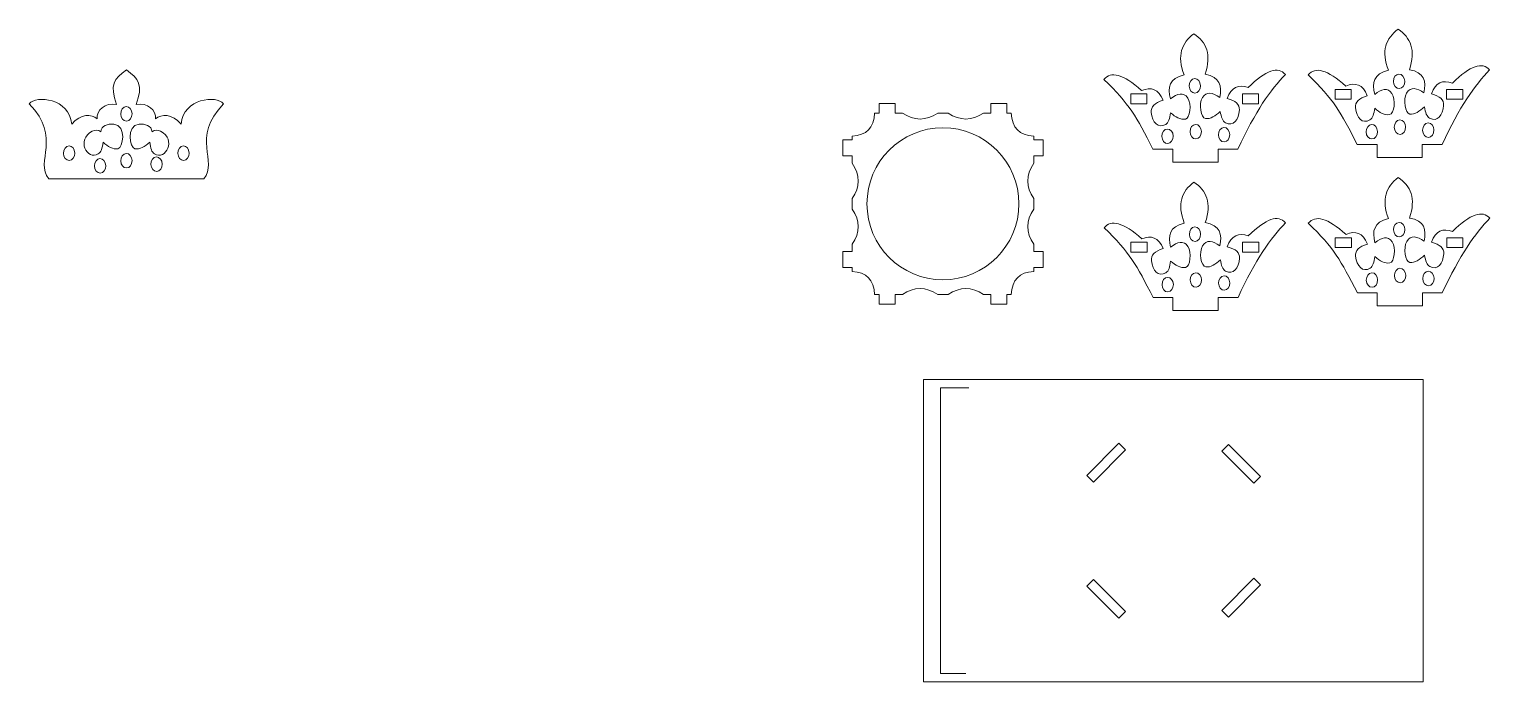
# Model space of a CAD drawing. Header units: centimetres. Extents: x -43 to 259, y -127 to -6.
# Drawn here: x 118.93 to 164.08, y -126.97 to -106.8 of the extents above; entities that cross this region are included whole.
import ezdxf

# ---------------------------------------------------------------- set-up
doc = ezdxf.new("R2010")
doc.units = ezdxf.units.CM
doc.header["$MEASUREMENT"] = 0
doc.layers.add('layer 1', color=7, linetype='Continuous')

msp = doc.modelspace()

# ---------------------------------------------------------------- linework, layer by layer
at = {"layer": 'layer 1', "color": 242, "lineweight": 20}
msp.add_ellipse((147.17785, -112.19509), major_axis=(0, 2.35), ratio=1, dxfattribs=at)
at = {"layer": 'layer 1', "color": 250, "lineweight": 20}
for points, knots in [([(154.93448, -106.93951), (154.55712, -107.21863), (154.40475, -107.61497), (154.63358, -108.20975), (154.63358, -108.20975), (154.17255, -108.31434), (154.12314, -108.60266), (154.2121, -108.95267), (154.2121, -108.95267), (154.41774, -108.7912), (154.61507, -108.72413), (154.7457, -108.92482), (154.7457, -108.92482), (154.87007, -109.11586), (154.81989, -109.55223), (154.67317, -109.5785), (154.67317, -109.5785), (154.5211, -109.60574), (154.3668, -109.51536), (154.21167, -109.38089), (154.21167, -109.38089), (154.19186, -109.55852), (154.14922, -109.68943), (154.06612, -109.74101), (154.06612, -109.74101), (153.83021, -109.88747), (153.64966, -109.66636), (153.61873, -109.37185), (153.61873, -109.37185), (153.60003, -109.19367), (153.72103, -109.07811), (153.98386, -108.99465), (153.98386, -108.99465), (153.84308, -108.64125), (153.61085, -108.57754), (153.32125, -108.69589), (153.32125, -108.69589), (152.74539, -108.17858), (152.36812, -108.08929), (152.15467, -108.35299), (152.15467, -108.35299), (152.94731, -109.10951), (153.15605, -109.4982), (153.6707, -110.50694), (153.6707, -110.50694), (153.6707, -110.50694), (154.28406, -110.50694), (154.28406, -110.50694), (154.28406, -110.50694), (154.28406, -110.50694), (154.28406, -110.90494), (154.28406, -110.90494), (154.28406, -110.90494), (154.28406, -110.90494), (155.68406, -110.90494), (155.68406, -110.90494), (155.68406, -110.90494), (155.68406, -110.90494), (155.68406, -110.50694), (155.68406, -110.50694), (155.68406, -110.50694), (155.68406, -110.50694), (156.29741, -110.50694), (156.29741, -110.50694), (156.29741, -110.50694), (156.83731, -109.32516), (157.30771, -108.67554), (157.76561, -108.19505), (157.76561, -108.19505), (157.54226, -107.94366), (157.16883, -108.05407), (156.61347, -108.60323), (156.61347, -108.60323), (156.31963, -108.50129), (156.09011, -108.578), (155.96306, -108.93895), (155.96306, -108.93895), (156.2288, -109.00752), (156.35412, -109.11616), (156.34229, -109.29519), (156.34229, -109.29519), (156.32271, -109.59112), (156.15086, -109.82215), (155.90957, -109.68913), (155.90957, -109.68913), (155.82458, -109.64228), (155.77696, -109.5139), (155.75035, -109.33758), (155.75035, -109.33758), (155.60054, -109.48063), (155.44989, -109.5796), (155.29694, -109.56095), (155.29694, -109.56095), (155.14935, -109.54296), (155.08246, -109.10989), (155.19936, -108.91206), (155.19936, -108.91206), (155.32213, -108.70423), (155.52184, -108.76012), (155.73345, -108.90985), (155.73345, -108.90985), (155.80886, -108.5552), (155.74842, -108.26998), (155.28388, -108.19145), (155.28388, -108.19145), (155.48959, -107.58444), (155.32216, -107.19709), (154.93448, -106.93951)], [0, 0, 0, 0, 0.03571429, 0.03571429, 0.03571429, 0.03571429, 0.07142857, 0.07142857, 0.07142857, 0.07142857, 0.10714286, 0.10714286, 0.10714286, 0.10714286, 0.14285714, 0.14285714, 0.14285714, 0.14285714, 0.17857143, 0.17857143, 0.17857143, 0.17857143, 0.21428571, 0.21428571, 0.21428571, 0.21428571, 0.25, 0.25, 0.25, 0.25, 0.28571429, 0.28571429, 0.28571429, 0.28571429, 0.32142857, 0.32142857, 0.32142857, 0.32142857, 0.35714286, 0.35714286, 0.35714286, 0.35714286, 0.39285714, 0.39285714, 0.39285714, 0.39285714, 0.42857143, 0.42857143, 0.42857143, 0.42857143, 0.46428571, 0.46428571, 0.46428571, 0.46428571, 0.5, 0.5, 0.5, 0.5, 0.53571429, 0.53571429, 0.53571429, 0.53571429, 0.57142857, 0.57142857, 0.57142857, 0.57142857, 0.60714286, 0.60714286, 0.60714286, 0.60714286, 0.64285714, 0.64285714, 0.64285714, 0.64285714, 0.67857143, 0.67857143, 0.67857143, 0.67857143, 0.71428571, 0.71428571, 0.71428571, 0.71428571, 0.75, 0.75, 0.75, 0.75, 0.78571429, 0.78571429, 0.78571429, 0.78571429, 0.82142857, 0.82142857, 0.82142857, 0.82142857, 0.85714286, 0.85714286, 0.85714286, 0.85714286, 0.89285714, 0.89285714, 0.89285714, 0.89285714, 0.92857143, 0.92857143, 0.92857143, 0.92857143, 1, 1, 1, 1]), ([(161.24921, -106.79882), (160.87185, -107.07794), (160.71948, -107.47428), (160.94831, -108.06906), (160.94831, -108.06906), (160.48728, -108.17365), (160.43787, -108.46197), (160.52683, -108.81198), (160.52683, -108.81198), (160.73247, -108.65051), (160.9298, -108.58344), (161.06043, -108.78413), (161.06043, -108.78413), (161.1848, -108.97517), (161.13462, -109.41154), (160.9879, -109.43781), (160.9879, -109.43781), (160.83583, -109.46505), (160.68153, -109.37467), (160.5264, -109.2402), (160.5264, -109.2402), (160.50659, -109.41783), (160.46395, -109.54874), (160.38085, -109.60032), (160.38085, -109.60032), (160.14494, -109.74678), (159.96439, -109.52567), (159.93346, -109.23116), (159.93346, -109.23116), (159.91476, -109.05298), (160.03576, -108.93742), (160.29859, -108.85396), (160.29859, -108.85396), (160.15781, -108.50056), (159.92558, -108.43685), (159.63598, -108.5552), (159.63598, -108.5552), (159.06012, -108.03789), (158.68285, -107.9486), (158.4694, -108.2123), (158.4694, -108.2123), (159.26204, -108.96882), (159.47078, -109.35751), (159.98543, -110.36625), (159.98543, -110.36625), (159.98543, -110.36625), (160.59879, -110.36625), (160.59879, -110.36625), (160.59879, -110.36625), (160.59879, -110.36625), (160.59879, -110.76425), (160.59879, -110.76425), (160.59879, -110.76425), (160.59879, -110.76425), (161.99879, -110.76425), (161.99879, -110.76425), (161.99879, -110.76425), (161.99879, -110.76425), (161.99879, -110.36625), (161.99879, -110.36625), (161.99879, -110.36625), (161.99879, -110.36625), (162.61214, -110.36625), (162.61214, -110.36625), (162.61214, -110.36625), (163.15204, -109.18447), (163.62244, -108.53485), (164.08034, -108.05436), (164.08034, -108.05436), (163.85699, -107.80297), (163.48356, -107.91338), (162.9282, -108.46254), (162.9282, -108.46254), (162.63436, -108.3606), (162.40484, -108.43731), (162.27779, -108.79826), (162.27779, -108.79826), (162.54353, -108.86683), (162.66885, -108.97547), (162.65702, -109.1545), (162.65702, -109.1545), (162.63744, -109.45043), (162.46559, -109.68146), (162.2243, -109.54844), (162.2243, -109.54844), (162.13931, -109.50159), (162.09169, -109.37321), (162.06508, -109.19689), (162.06508, -109.19689), (161.91527, -109.33994), (161.76462, -109.43891), (161.61167, -109.42026), (161.61167, -109.42026), (161.46408, -109.40227), (161.39719, -108.9692), (161.51409, -108.77137), (161.51409, -108.77137), (161.63686, -108.56354), (161.83657, -108.61943), (162.04818, -108.76916), (162.04818, -108.76916), (162.12359, -108.41451), (162.06315, -108.12929), (161.59861, -108.05076), (161.59861, -108.05076), (161.80432, -107.44375), (161.63689, -107.0564), (161.24921, -106.79882)], [0, 0, 0, 0, 0.03571429, 0.03571429, 0.03571429, 0.03571429, 0.07142857, 0.07142857, 0.07142857, 0.07142857, 0.10714286, 0.10714286, 0.10714286, 0.10714286, 0.14285714, 0.14285714, 0.14285714, 0.14285714, 0.17857143, 0.17857143, 0.17857143, 0.17857143, 0.21428571, 0.21428571, 0.21428571, 0.21428571, 0.25, 0.25, 0.25, 0.25, 0.28571429, 0.28571429, 0.28571429, 0.28571429, 0.32142857, 0.32142857, 0.32142857, 0.32142857, 0.35714286, 0.35714286, 0.35714286, 0.35714286, 0.39285714, 0.39285714, 0.39285714, 0.39285714, 0.42857143, 0.42857143, 0.42857143, 0.42857143, 0.46428571, 0.46428571, 0.46428571, 0.46428571, 0.5, 0.5, 0.5, 0.5, 0.53571429, 0.53571429, 0.53571429, 0.53571429, 0.57142857, 0.57142857, 0.57142857, 0.57142857, 0.60714286, 0.60714286, 0.60714286, 0.60714286, 0.64285714, 0.64285714, 0.64285714, 0.64285714, 0.67857143, 0.67857143, 0.67857143, 0.67857143, 0.71428571, 0.71428571, 0.71428571, 0.71428571, 0.75, 0.75, 0.75, 0.75, 0.78571429, 0.78571429, 0.78571429, 0.78571429, 0.82142857, 0.82142857, 0.82142857, 0.82142857, 0.85714286, 0.85714286, 0.85714286, 0.85714286, 0.89285714, 0.89285714, 0.89285714, 0.89285714, 0.92857143, 0.92857143, 0.92857143, 0.92857143, 1, 1, 1, 1]), ([(121.93058, -111.42054), (121.93058, -111.42054), (119.5357, -111.42054), (119.5357, -111.42054), (119.5357, -111.42054), (119.08058, -110.86821), (119.95664, -110.17523), (118.92588, -109.10122), (118.92588, -109.10122), (119.13933, -108.83752), (120.16815, -108.92351), (120.24129, -109.73186), (120.24129, -109.73186), (120.52413, -109.39977), (120.84225, -109.41355), (121.03132, -109.57008), (121.03132, -109.57008), (120.9871, -109.30503), (121.27941, -109.06029), (121.62968, -109.12335), (121.62968, -109.12335), (121.40085, -108.52857), (121.55322, -108.33067), (121.93058, -108.05155), (121.93058, -108.05155), (122.30794, -108.33067), (122.46031, -108.52857), (122.23148, -109.12335), (122.23148, -109.12335), (122.58175, -109.06029), (122.87406, -109.30503), (122.82984, -109.57008), (122.82984, -109.57008), (123.01891, -109.41355), (123.33703, -109.39977), (123.61987, -109.73186), (123.61987, -109.73186), (123.69301, -108.92351), (124.72183, -108.83752), (124.93528, -109.10122), (124.93528, -109.10122), (123.90452, -110.17523), (124.78058, -110.86821), (124.32546, -111.42054), (124.32546, -111.42054), (124.32546, -111.42054), (121.93058, -111.42054), (121.93058, -111.42054)], [0, 0, 0, 0, 0.07692308, 0.07692308, 0.07692308, 0.07692308, 0.15384615, 0.15384615, 0.15384615, 0.15384615, 0.23076923, 0.23076923, 0.23076923, 0.23076923, 0.30769231, 0.30769231, 0.30769231, 0.30769231, 0.38461538, 0.38461538, 0.38461538, 0.38461538, 0.46153846, 0.46153846, 0.46153846, 0.46153846, 0.53846154, 0.53846154, 0.53846154, 0.53846154, 0.61538462, 0.61538462, 0.61538462, 0.61538462, 0.69230769, 0.69230769, 0.69230769, 0.69230769, 0.76923077, 0.76923077, 0.76923077, 0.76923077, 0.84615385, 0.84615385, 0.84615385, 0.84615385, 1, 1, 1, 1]), ([(149.98332, -112.03358), (149.73759, -111.67447), (149.73478, -111.31129), (149.98332, -110.94394), (149.98332, -110.94394), (149.98332, -110.94394), (149.98332, -110.71689), (149.98332, -110.71689), (149.98332, -110.71689), (149.98332, -110.71689), (150.27532, -110.71689), (150.27532, -110.71689), (150.27532, -110.71689), (150.27532, -110.71689), (150.27532, -110.22289), (150.27532, -110.22289), (150.27532, -110.22289), (150.27532, -110.22289), (149.98332, -110.22289), (149.98332, -110.22289), (149.98332, -110.22289), (149.98332, -110.22289), (149.98332, -110.10101), (149.98332, -110.10101), (149.98332, -110.10101), (149.54107, -110.08615), (149.31375, -109.84557), (149.29154, -109.38963), (149.29154, -109.38963), (149.29154, -109.38963), (149.15007, -109.38963), (149.15007, -109.38963), (149.15007, -109.38963), (149.15007, -109.38963), (149.15007, -109.09763), (149.15007, -109.09763), (149.15007, -109.09763), (149.15007, -109.09763), (148.65607, -109.09763), (148.65607, -109.09763), (148.65607, -109.09763), (148.65607, -109.09763), (148.65607, -109.38964), (148.65607, -109.38964), (148.65607, -109.38964), (148.65607, -109.38964), (148.42902, -109.38964), (148.42902, -109.38964), (148.42902, -109.38964), (148.06845, -109.63569), (147.70525, -109.63748), (147.33938, -109.38964), (147.33938, -109.38964), (147.33938, -109.38964), (147.01632, -109.38964), (147.01632, -109.38964), (147.01632, -109.38964), (146.65045, -109.63748), (146.28725, -109.63569), (145.92668, -109.38964), (145.92668, -109.38964), (145.92668, -109.38964), (145.69963, -109.38964), (145.69963, -109.38964), (145.69963, -109.38964), (145.69963, -109.38964), (145.69963, -109.09763), (145.69963, -109.09763), (145.69963, -109.09763), (145.69963, -109.09763), (145.20563, -109.09763), (145.20563, -109.09763), (145.20563, -109.09763), (145.20563, -109.09763), (145.20563, -109.38963), (145.20563, -109.38963), (145.20563, -109.38963), (145.20563, -109.38963), (145.06416, -109.38963), (145.06416, -109.38963), (145.06416, -109.38963), (145.04195, -109.84557), (144.81463, -110.08615), (144.37238, -110.10101), (144.37238, -110.10101), (144.37238, -110.10101), (144.37238, -110.22289), (144.37238, -110.22289), (144.37238, -110.22289), (144.37238, -110.22289), (144.08038, -110.22289), (144.08038, -110.22289), (144.08038, -110.22289), (144.08038, -110.22289), (144.08038, -110.71689), (144.08038, -110.71689), (144.08038, -110.71689), (144.08038, -110.71689), (144.37238, -110.71689), (144.37238, -110.71689), (144.37238, -110.71689), (144.37238, -110.71689), (144.37238, -110.94394), (144.37238, -110.94394), (144.37238, -110.94394), (144.62092, -111.31129), (144.61811, -111.67447), (144.37238, -112.03358), (144.37238, -112.03358), (144.37238, -112.03358), (144.37238, -112.3566), (144.37238, -112.3566), (144.37238, -112.3566), (144.61811, -112.71571), (144.62092, -113.07889), (144.37238, -113.44624), (144.37238, -113.44624), (144.37238, -113.44624), (144.37238, -113.67329), (144.37238, -113.67329), (144.37238, -113.67329), (144.37238, -113.67329), (144.08038, -113.67329), (144.08038, -113.67329), (144.08038, -113.67329), (144.08038, -113.67329), (144.08038, -114.16729), (144.08038, -114.16729), (144.08038, -114.16729), (144.08038, -114.16729), (144.37238, -114.16729), (144.37238, -114.16729), (144.37238, -114.16729), (144.37238, -114.16729), (144.37238, -114.28917), (144.37238, -114.28917), (144.37238, -114.28917), (144.81463, -114.30403), (145.04195, -114.54461), (145.06416, -115.00055), (145.06416, -115.00055), (145.06416, -115.00055), (145.20563, -115.00055), (145.20563, -115.00055), (145.20563, -115.00055), (145.20563, -115.00055), (145.20563, -115.29255), (145.20563, -115.29255), (145.20563, -115.29255), (145.20563, -115.29255), (145.69963, -115.29255), (145.69963, -115.29255), (145.69963, -115.29255), (145.69963, -115.29255), (145.69963, -115.00054), (145.69963, -115.00054), (145.69963, -115.00054), (145.69963, -115.00054), (145.92668, -115.00054), (145.92668, -115.00054), (145.92668, -115.00054), (146.28725, -114.75449), (146.65045, -114.7527), (147.01632, -115.00054), (147.01632, -115.00054), (147.01632, -115.00054), (147.33938, -115.00054), (147.33938, -115.00054), (147.33938, -115.00054), (147.70525, -114.7527), (148.06845, -114.75449), (148.42902, -115.00054), (148.42902, -115.00054), (148.42902, -115.00054), (148.65607, -115.00054), (148.65607, -115.00054), (148.65607, -115.00054), (148.65607, -115.00054), (148.65607, -115.29255), (148.65607, -115.29255), (148.65607, -115.29255), (148.65607, -115.29255), (149.15007, -115.29255), (149.15007, -115.29255), (149.15007, -115.29255), (149.15007, -115.29255), (149.15007, -115.00055), (149.15007, -115.00055), (149.15007, -115.00055), (149.15007, -115.00055), (149.29154, -115.00055), (149.29154, -115.00055), (149.29154, -115.00055), (149.31375, -114.54461), (149.54107, -114.30403), (149.98332, -114.28917), (149.98332, -114.28917), (149.98332, -114.28917), (149.98332, -114.16729), (149.98332, -114.16729), (149.98332, -114.16729), (149.98332, -114.16729), (150.27532, -114.16729), (150.27532, -114.16729), (150.27532, -114.16729), (150.27532, -114.16729), (150.27532, -113.67329), (150.27532, -113.67329), (150.27532, -113.67329), (150.27532, -113.67329), (149.98332, -113.67329), (149.98332, -113.67329), (149.98332, -113.67329), (149.98332, -113.67329), (149.98332, -113.44624), (149.98332, -113.44624), (149.98332, -113.44624), (149.73478, -113.07889), (149.73759, -112.71571), (149.98332, -112.3566), (149.98332, -112.3566), (149.98332, -112.3566), (149.98332, -112.03358), (149.98332, -112.03358)], [0, 0, 0, 0, 0.01754386, 0.01754386, 0.01754386, 0.01754386, 0.03508772, 0.03508772, 0.03508772, 0.03508772, 0.05263158, 0.05263158, 0.05263158, 0.05263158, 0.07017544, 0.07017544, 0.07017544, 0.07017544, 0.0877193, 0.0877193, 0.0877193, 0.0877193, 0.10526316, 0.10526316, 0.10526316, 0.10526316, 0.12280702, 0.12280702, 0.12280702, 0.12280702, 0.14035088, 0.14035088, 0.14035088, 0.14035088, 0.15789474, 0.15789474, 0.15789474, 0.15789474, 0.1754386, 0.1754386, 0.1754386, 0.1754386, 0.19298246, 0.19298246, 0.19298246, 0.19298246, 0.21052632, 0.21052632, 0.21052632, 0.21052632, 0.22807018, 0.22807018, 0.22807018, 0.22807018, 0.24561404, 0.24561404, 0.24561404, 0.24561404, 0.26315789, 0.26315789, 0.26315789, 0.26315789, 0.28070175, 0.28070175, 0.28070175, 0.28070175, 0.29824561, 0.29824561, 0.29824561, 0.29824561, 0.31578947, 0.31578947, 0.31578947, 0.31578947, 0.33333333, 0.33333333, 0.33333333, 0.33333333, 0.35087719, 0.35087719, 0.35087719, 0.35087719, 0.36842105, 0.36842105, 0.36842105, 0.36842105, 0.38596491, 0.38596491, 0.38596491, 0.38596491, 0.40350877, 0.40350877, 0.40350877, 0.40350877, 0.42105263, 0.42105263, 0.42105263, 0.42105263, 0.43859649, 0.43859649, 0.43859649, 0.43859649, 0.45614035, 0.45614035, 0.45614035, 0.45614035, 0.47368421, 0.47368421, 0.47368421, 0.47368421, 0.49122807, 0.49122807, 0.49122807, 0.49122807, 0.50877193, 0.50877193, 0.50877193, 0.50877193, 0.52631579, 0.52631579, 0.52631579, 0.52631579, 0.54385965, 0.54385965, 0.54385965, 0.54385965, 0.56140351, 0.56140351, 0.56140351, 0.56140351, 0.57894737, 0.57894737, 0.57894737, 0.57894737, 0.59649123, 0.59649123, 0.59649123, 0.59649123, 0.61403509, 0.61403509, 0.61403509, 0.61403509, 0.63157895, 0.63157895, 0.63157895, 0.63157895, 0.64912281, 0.64912281, 0.64912281, 0.64912281, 0.66666667, 0.66666667, 0.66666667, 0.66666667, 0.68421053, 0.68421053, 0.68421053, 0.68421053, 0.70175439, 0.70175439, 0.70175439, 0.70175439, 0.71929825, 0.71929825, 0.71929825, 0.71929825, 0.73684211, 0.73684211, 0.73684211, 0.73684211, 0.75438596, 0.75438596, 0.75438596, 0.75438596, 0.77192982, 0.77192982, 0.77192982, 0.77192982, 0.78947368, 0.78947368, 0.78947368, 0.78947368, 0.80701754, 0.80701754, 0.80701754, 0.80701754, 0.8245614, 0.8245614, 0.8245614, 0.8245614, 0.84210526, 0.84210526, 0.84210526, 0.84210526, 0.85964912, 0.85964912, 0.85964912, 0.85964912, 0.87719298, 0.87719298, 0.87719298, 0.87719298, 0.89473684, 0.89473684, 0.89473684, 0.89473684, 0.9122807, 0.9122807, 0.9122807, 0.9122807, 0.92982456, 0.92982456, 0.92982456, 0.92982456, 0.94736842, 0.94736842, 0.94736842, 0.94736842, 0.96491228, 0.96491228, 0.96491228, 0.96491228, 1, 1, 1, 1]), ([(154.93896, -111.52438), (154.5616, -111.8035), (154.40923, -112.19984), (154.63806, -112.79462), (154.63806, -112.79462), (154.17703, -112.89921), (154.12762, -113.18753), (154.21658, -113.53754), (154.21658, -113.53754), (154.42222, -113.37607), (154.61955, -113.309), (154.75018, -113.50969), (154.75018, -113.50969), (154.87455, -113.70073), (154.82437, -114.1371), (154.67765, -114.16337), (154.67765, -114.16337), (154.52558, -114.19061), (154.37128, -114.10023), (154.21615, -113.96576), (154.21615, -113.96576), (154.19634, -114.14339), (154.1537, -114.2743), (154.0706, -114.32588), (154.0706, -114.32588), (153.83469, -114.47234), (153.65414, -114.25123), (153.62321, -113.95672), (153.62321, -113.95672), (153.60451, -113.77854), (153.72551, -113.66298), (153.98834, -113.57952), (153.98834, -113.57952), (153.84756, -113.22612), (153.61533, -113.16241), (153.32573, -113.28076), (153.32573, -113.28076), (152.74987, -112.76345), (152.3726, -112.67416), (152.15915, -112.93786), (152.15915, -112.93786), (152.95179, -113.69438), (153.16053, -114.08307), (153.67518, -115.09181), (153.67518, -115.09181), (153.67518, -115.09181), (154.28854, -115.09181), (154.28854, -115.09181), (154.28854, -115.09181), (154.28854, -115.09181), (154.28854, -115.48981), (154.28854, -115.48981), (154.28854, -115.48981), (154.28854, -115.48981), (155.68854, -115.48981), (155.68854, -115.48981), (155.68854, -115.48981), (155.68854, -115.48981), (155.68854, -115.09181), (155.68854, -115.09181), (155.68854, -115.09181), (155.68854, -115.09181), (156.30189, -115.09181), (156.30189, -115.09181), (156.30189, -115.09181), (156.84179, -113.91003), (157.31219, -113.26041), (157.77009, -112.77992), (157.77009, -112.77992), (157.54674, -112.52853), (157.17331, -112.63894), (156.61795, -113.1881), (156.61795, -113.1881), (156.32411, -113.08616), (156.09459, -113.16287), (155.96754, -113.52382), (155.96754, -113.52382), (156.23328, -113.59239), (156.3586, -113.70103), (156.34677, -113.88006), (156.34677, -113.88006), (156.32719, -114.17599), (156.15534, -114.40702), (155.91405, -114.274), (155.91405, -114.274), (155.82906, -114.22715), (155.78144, -114.09877), (155.75483, -113.92245), (155.75483, -113.92245), (155.60502, -114.0655), (155.45437, -114.16447), (155.30142, -114.14582), (155.30142, -114.14582), (155.15383, -114.12783), (155.08694, -113.69476), (155.20384, -113.49693), (155.20384, -113.49693), (155.32661, -113.2891), (155.52632, -113.34499), (155.73793, -113.49472), (155.73793, -113.49472), (155.81334, -113.14007), (155.7529, -112.85485), (155.28836, -112.77632), (155.28836, -112.77632), (155.49407, -112.16931), (155.32664, -111.78196), (154.93896, -111.52438)], [0, 0, 0, 0, 0.03571429, 0.03571429, 0.03571429, 0.03571429, 0.07142857, 0.07142857, 0.07142857, 0.07142857, 0.10714286, 0.10714286, 0.10714286, 0.10714286, 0.14285714, 0.14285714, 0.14285714, 0.14285714, 0.17857143, 0.17857143, 0.17857143, 0.17857143, 0.21428571, 0.21428571, 0.21428571, 0.21428571, 0.25, 0.25, 0.25, 0.25, 0.28571429, 0.28571429, 0.28571429, 0.28571429, 0.32142857, 0.32142857, 0.32142857, 0.32142857, 0.35714286, 0.35714286, 0.35714286, 0.35714286, 0.39285714, 0.39285714, 0.39285714, 0.39285714, 0.42857143, 0.42857143, 0.42857143, 0.42857143, 0.46428571, 0.46428571, 0.46428571, 0.46428571, 0.5, 0.5, 0.5, 0.5, 0.53571429, 0.53571429, 0.53571429, 0.53571429, 0.57142857, 0.57142857, 0.57142857, 0.57142857, 0.60714286, 0.60714286, 0.60714286, 0.60714286, 0.64285714, 0.64285714, 0.64285714, 0.64285714, 0.67857143, 0.67857143, 0.67857143, 0.67857143, 0.71428571, 0.71428571, 0.71428571, 0.71428571, 0.75, 0.75, 0.75, 0.75, 0.78571429, 0.78571429, 0.78571429, 0.78571429, 0.82142857, 0.82142857, 0.82142857, 0.82142857, 0.85714286, 0.85714286, 0.85714286, 0.85714286, 0.89285714, 0.89285714, 0.89285714, 0.89285714, 0.92857143, 0.92857143, 0.92857143, 0.92857143, 1, 1, 1, 1]), ([(161.25369, -111.38369), (160.87633, -111.66281), (160.72396, -112.05915), (160.95279, -112.65393), (160.95279, -112.65393), (160.49176, -112.75852), (160.44235, -113.04684), (160.53131, -113.39685), (160.53131, -113.39685), (160.73695, -113.23538), (160.93428, -113.16831), (161.06491, -113.369), (161.06491, -113.369), (161.18928, -113.56004), (161.1391, -113.99641), (160.99238, -114.02268), (160.99238, -114.02268), (160.84031, -114.04992), (160.68601, -113.95954), (160.53088, -113.82507), (160.53088, -113.82507), (160.51107, -114.0027), (160.46843, -114.13361), (160.38533, -114.18519), (160.38533, -114.18519), (160.14942, -114.33165), (159.96887, -114.11054), (159.93794, -113.81603), (159.93794, -113.81603), (159.91924, -113.63785), (160.04024, -113.52229), (160.30307, -113.43883), (160.30307, -113.43883), (160.16229, -113.08543), (159.93006, -113.02172), (159.64046, -113.14007), (159.64046, -113.14007), (159.0646, -112.62276), (158.68733, -112.53347), (158.47388, -112.79717), (158.47388, -112.79717), (159.26652, -113.55369), (159.47526, -113.94238), (159.98991, -114.95112), (159.98991, -114.95112), (159.98991, -114.95112), (160.60327, -114.95112), (160.60327, -114.95112), (160.60327, -114.95112), (160.60327, -114.95112), (160.60327, -115.34912), (160.60327, -115.34912), (160.60327, -115.34912), (160.60327, -115.34912), (162.00327, -115.34912), (162.00327, -115.34912), (162.00327, -115.34912), (162.00327, -115.34912), (162.00327, -114.95112), (162.00327, -114.95112), (162.00327, -114.95112), (162.00327, -114.95112), (162.61662, -114.95112), (162.61662, -114.95112), (162.61662, -114.95112), (163.15652, -113.76934), (163.62692, -113.11972), (164.08482, -112.63923), (164.08482, -112.63923), (163.86147, -112.38784), (163.48804, -112.49825), (162.93268, -113.04741), (162.93268, -113.04741), (162.63884, -112.94547), (162.40932, -113.02218), (162.28227, -113.38313), (162.28227, -113.38313), (162.54801, -113.4517), (162.67333, -113.56034), (162.6615, -113.73937), (162.6615, -113.73937), (162.64192, -114.0353), (162.47007, -114.26633), (162.22878, -114.13331), (162.22878, -114.13331), (162.14379, -114.08646), (162.09617, -113.95808), (162.06956, -113.78176), (162.06956, -113.78176), (161.91975, -113.92481), (161.7691, -114.02378), (161.61615, -114.00513), (161.61615, -114.00513), (161.46856, -113.98714), (161.40167, -113.55407), (161.51857, -113.35624), (161.51857, -113.35624), (161.64134, -113.14841), (161.84105, -113.2043), (162.05266, -113.35403), (162.05266, -113.35403), (162.12807, -112.99938), (162.06763, -112.71416), (161.60309, -112.63563), (161.60309, -112.63563), (161.8088, -112.02862), (161.64137, -111.64127), (161.25369, -111.38369)], [0, 0, 0, 0, 0.03571429, 0.03571429, 0.03571429, 0.03571429, 0.07142857, 0.07142857, 0.07142857, 0.07142857, 0.10714286, 0.10714286, 0.10714286, 0.10714286, 0.14285714, 0.14285714, 0.14285714, 0.14285714, 0.17857143, 0.17857143, 0.17857143, 0.17857143, 0.21428571, 0.21428571, 0.21428571, 0.21428571, 0.25, 0.25, 0.25, 0.25, 0.28571429, 0.28571429, 0.28571429, 0.28571429, 0.32142857, 0.32142857, 0.32142857, 0.32142857, 0.35714286, 0.35714286, 0.35714286, 0.35714286, 0.39285714, 0.39285714, 0.39285714, 0.39285714, 0.42857143, 0.42857143, 0.42857143, 0.42857143, 0.46428571, 0.46428571, 0.46428571, 0.46428571, 0.5, 0.5, 0.5, 0.5, 0.53571429, 0.53571429, 0.53571429, 0.53571429, 0.57142857, 0.57142857, 0.57142857, 0.57142857, 0.60714286, 0.60714286, 0.60714286, 0.60714286, 0.64285714, 0.64285714, 0.64285714, 0.64285714, 0.67857143, 0.67857143, 0.67857143, 0.67857143, 0.71428571, 0.71428571, 0.71428571, 0.71428571, 0.75, 0.75, 0.75, 0.75, 0.78571429, 0.78571429, 0.78571429, 0.78571429, 0.82142857, 0.82142857, 0.82142857, 0.82142857, 0.85714286, 0.85714286, 0.85714286, 0.85714286, 0.89285714, 0.89285714, 0.89285714, 0.89285714, 0.92857143, 0.92857143, 0.92857143, 0.92857143, 1, 1, 1, 1]), ([(162.02213, -126.9691), (162.02213, -126.9691), (146.57094, -126.9691), (146.57094, -126.9691), (146.57094, -126.9691), (146.57094, -126.9691), (146.57094, -117.6291), (146.57094, -117.6291), (146.57094, -117.6291), (146.57094, -117.6291), (162.02213, -117.6291), (162.02213, -117.6291), (162.02213, -117.6291), (162.02213, -117.6291), (162.02213, -126.9691), (162.02213, -126.9691)], [0, 0, 0, 0, 0.2, 0.2, 0.2, 0.2, 0.4, 0.4, 0.4, 0.4, 0.6, 0.6, 0.6, 0.6, 1, 1, 1, 1])]:
    msp.add_open_spline(points, degree=3, knots=knots, dxfattribs=at)
at = {"layer": 'layer 1', "color": 242, "lineweight": 20}
for points, knots in [([(154.96114, -108.32617), (154.86472, -108.32888), (154.78848, -108.43143), (154.79086, -108.55519), (154.79086, -108.55519), (154.79324, -108.67895), (154.87334, -108.77709), (154.96976, -108.77438), (154.96976, -108.77438), (155.06618, -108.77167), (155.14242, -108.66912), (155.14004, -108.54536), (155.14004, -108.54536), (155.13766, -108.4216), (155.05757, -108.32345), (154.96114, -108.32617)], [0, 0, 0, 0, 0.2, 0.2, 0.2, 0.2, 0.4, 0.4, 0.4, 0.4, 0.6, 0.6, 0.6, 0.6, 1, 1, 1, 1]), ([(161.27587, -108.18548), (161.17945, -108.18819), (161.10321, -108.29074), (161.10559, -108.4145), (161.10559, -108.4145), (161.10797, -108.53826), (161.18807, -108.6364), (161.28449, -108.63369), (161.28449, -108.63369), (161.38091, -108.63098), (161.45715, -108.52843), (161.45477, -108.40467), (161.45477, -108.40467), (161.45239, -108.28091), (161.3723, -108.18276), (161.27587, -108.18548)], [0, 0, 0, 0, 0.2, 0.2, 0.2, 0.2, 0.4, 0.4, 0.4, 0.4, 0.6, 0.6, 0.6, 0.6, 1, 1, 1, 1]), ([(152.98492, -108.8003), (152.98492, -108.8003), (153.48492, -108.8003), (153.48492, -108.8003), (153.48492, -108.8003), (153.48492, -108.8003), (153.48492, -109.1003), (153.48492, -109.1003), (153.48492, -109.1003), (153.48492, -109.1003), (152.98492, -109.1003), (152.98492, -109.1003), (152.98492, -109.1003), (152.98492, -109.1003), (152.98492, -108.8003), (152.98492, -108.8003)], [0, 0, 0, 0, 0.2, 0.2, 0.2, 0.2, 0.4, 0.4, 0.4, 0.4, 0.6, 0.6, 0.6, 0.6, 1, 1, 1, 1]), ([(156.93536, -108.8003), (156.93536, -108.8003), (156.43536, -108.8003), (156.43536, -108.8003), (156.43536, -108.8003), (156.43536, -108.8003), (156.43536, -109.1003), (156.43536, -109.1003), (156.43536, -109.1003), (156.43536, -109.1003), (156.93536, -109.1003), (156.93536, -109.1003), (156.93536, -109.1003), (156.93536, -109.1003), (156.93536, -108.8003), (156.93536, -108.8003)], [0, 0, 0, 0, 0.2, 0.2, 0.2, 0.2, 0.4, 0.4, 0.4, 0.4, 0.6, 0.6, 0.6, 0.6, 1, 1, 1, 1]), ([(159.29965, -108.65961), (159.29965, -108.65961), (159.79965, -108.65961), (159.79965, -108.65961), (159.79965, -108.65961), (159.79965, -108.65961), (159.79965, -108.95961), (159.79965, -108.95961), (159.79965, -108.95961), (159.79965, -108.95961), (159.29965, -108.95961), (159.29965, -108.95961), (159.29965, -108.95961), (159.29965, -108.95961), (159.29965, -108.65961), (159.29965, -108.65961)], [0, 0, 0, 0, 0.2, 0.2, 0.2, 0.2, 0.4, 0.4, 0.4, 0.4, 0.6, 0.6, 0.6, 0.6, 1, 1, 1, 1]), ([(163.25009, -108.65961), (163.25009, -108.65961), (162.75009, -108.65961), (162.75009, -108.65961), (162.75009, -108.65961), (162.75009, -108.65961), (162.75009, -108.95961), (162.75009, -108.95961), (162.75009, -108.95961), (162.75009, -108.95961), (163.25009, -108.95961), (163.25009, -108.95961), (163.25009, -108.95961), (163.25009, -108.95961), (163.25009, -108.65961), (163.25009, -108.65961)], [0, 0, 0, 0, 0.2, 0.2, 0.2, 0.2, 0.4, 0.4, 0.4, 0.4, 0.6, 0.6, 0.6, 0.6, 1, 1, 1, 1]), ([(121.92627, -109.19062), (121.82985, -109.19333), (121.75361, -109.29588), (121.75599, -109.41964), (121.75599, -109.41964), (121.75837, -109.5434), (121.83847, -109.64154), (121.93489, -109.63883), (121.93489, -109.63883), (122.03131, -109.63612), (122.10755, -109.53357), (122.10517, -109.40981), (122.10517, -109.40981), (122.10279, -109.28605), (122.0227, -109.1879), (121.92627, -109.19062)], [0, 0, 0, 0, 0.2, 0.2, 0.2, 0.2, 0.4, 0.4, 0.4, 0.4, 0.6, 0.6, 0.6, 0.6, 1, 1, 1, 1]), ([(121.13736, -109.96574), (121.14761, -109.78846), (121.36221, -109.71178), (121.5381, -109.73347), (121.5381, -109.73347), (121.95797, -109.78526), (121.81889, -110.46531), (121.66927, -110.4921), (121.66927, -110.4921), (121.5172, -110.51934), (121.3629, -110.42896), (121.20777, -110.29449), (121.20777, -110.29449), (121.18796, -110.47212), (121.14532, -110.60303), (121.06222, -110.65461), (121.06222, -110.65461), (120.72466, -110.86418), (120.363, -110.20654), (120.87627, -109.9547), (120.87627, -109.9547), (120.96329, -109.91201), (121.05812, -109.90345), (121.13736, -109.96574)], [0, 0, 0, 0, 0.14285714, 0.14285714, 0.14285714, 0.14285714, 0.28571429, 0.28571429, 0.28571429, 0.28571429, 0.42857143, 0.42857143, 0.42857143, 0.42857143, 0.57142857, 0.57142857, 0.57142857, 0.57142857, 0.71428571, 0.71428571, 0.71428571, 0.71428571, 1, 1, 1, 1]), ([(122.7238, -109.96574), (122.71355, -109.78846), (122.49895, -109.71178), (122.32306, -109.73347), (122.32306, -109.73347), (121.90319, -109.78526), (122.04227, -110.46531), (122.19189, -110.4921), (122.19189, -110.4921), (122.34396, -110.51934), (122.49826, -110.42896), (122.65339, -110.29449), (122.65339, -110.29449), (122.6732, -110.47212), (122.71584, -110.60303), (122.79894, -110.65461), (122.79894, -110.65461), (123.1365, -110.86418), (123.49816, -110.20654), (122.98489, -109.9547), (122.98489, -109.9547), (122.89787, -109.91201), (122.80304, -109.90345), (122.7238, -109.96574)], [0, 0, 0, 0, 0.14285714, 0.14285714, 0.14285714, 0.14285714, 0.28571429, 0.28571429, 0.28571429, 0.28571429, 0.42857143, 0.42857143, 0.42857143, 0.42857143, 0.57142857, 0.57142857, 0.57142857, 0.57142857, 0.71428571, 0.71428571, 0.71428571, 0.71428571, 1, 1, 1, 1]), ([(161.3117, -110.04906), (161.21528, -110.05178), (161.13518, -109.95363), (161.1328, -109.82987), (161.1328, -109.82987), (161.13042, -109.70611), (161.20666, -109.60356), (161.30308, -109.60085), (161.30308, -109.60085), (161.39951, -109.59814), (161.47961, -109.69628), (161.48199, -109.82004), (161.48199, -109.82004), (161.48437, -109.9438), (161.40812, -110.04635), (161.3117, -110.04906)], [0, 0, 0, 0, 0.2, 0.2, 0.2, 0.2, 0.4, 0.4, 0.4, 0.4, 0.6, 0.6, 0.6, 0.6, 1, 1, 1, 1]), ([(162.17857, -109.69388), (162.08215, -109.69659), (162.00591, -109.79914), (162.00829, -109.9229), (162.00829, -109.9229), (162.01067, -110.04666), (162.09077, -110.14481), (162.18719, -110.14209), (162.18719, -110.14209), (162.28361, -110.13938), (162.35985, -110.03683), (162.35747, -109.91307), (162.35747, -109.91307), (162.35509, -109.78931), (162.27499, -109.69117), (162.17857, -109.69388)], [0, 0, 0, 0, 0.2, 0.2, 0.2, 0.2, 0.4, 0.4, 0.4, 0.4, 0.6, 0.6, 0.6, 0.6, 1, 1, 1, 1]), ([(154.11739, -109.88373), (154.21382, -109.88101), (154.29391, -109.97916), (154.29629, -110.10292), (154.29629, -110.10292), (154.29867, -110.22668), (154.22243, -110.32922), (154.12601, -110.33194), (154.12601, -110.33194), (154.02959, -110.33466), (153.94949, -110.2365), (153.94711, -110.11275), (153.94711, -110.11275), (153.94473, -109.98899), (154.02097, -109.88644), (154.11739, -109.88373)], [0, 0, 0, 0, 0.2, 0.2, 0.2, 0.2, 0.4, 0.4, 0.4, 0.4, 0.6, 0.6, 0.6, 0.6, 1, 1, 1, 1]), ([(154.99697, -110.18975), (154.90055, -110.19247), (154.82045, -110.09432), (154.81807, -109.97056), (154.81807, -109.97056), (154.81569, -109.8468), (154.89193, -109.74425), (154.98835, -109.74154), (154.98835, -109.74154), (155.08478, -109.73883), (155.16488, -109.83697), (155.16726, -109.96073), (155.16726, -109.96073), (155.16964, -110.08449), (155.09339, -110.18704), (154.99697, -110.18975)], [0, 0, 0, 0, 0.2, 0.2, 0.2, 0.2, 0.4, 0.4, 0.4, 0.4, 0.6, 0.6, 0.6, 0.6, 1, 1, 1, 1]), ([(155.86384, -109.83457), (155.76742, -109.83728), (155.69118, -109.93983), (155.69356, -110.06359), (155.69356, -110.06359), (155.69594, -110.18735), (155.77604, -110.2855), (155.87246, -110.28278), (155.87246, -110.28278), (155.96888, -110.28007), (156.04512, -110.17752), (156.04274, -110.05376), (156.04274, -110.05376), (156.04036, -109.93), (155.96026, -109.83186), (155.86384, -109.83457)], [0, 0, 0, 0, 0.2, 0.2, 0.2, 0.2, 0.4, 0.4, 0.4, 0.4, 0.6, 0.6, 0.6, 0.6, 1, 1, 1, 1]), ([(160.43212, -109.74304), (160.52855, -109.74032), (160.60864, -109.83847), (160.61102, -109.96223), (160.61102, -109.96223), (160.6134, -110.08599), (160.53716, -110.18853), (160.44074, -110.19125), (160.44074, -110.19125), (160.34432, -110.19397), (160.26422, -110.09581), (160.26184, -109.97206), (160.26184, -109.97206), (160.25946, -109.8483), (160.3357, -109.74575), (160.43212, -109.74304)], [0, 0, 0, 0, 0.2, 0.2, 0.2, 0.2, 0.4, 0.4, 0.4, 0.4, 0.6, 0.6, 0.6, 0.6, 1, 1, 1, 1]), ([(120.15619, -110.4077), (120.05977, -110.41041), (119.98353, -110.51296), (119.98591, -110.63672), (119.98591, -110.63672), (119.98829, -110.76048), (120.06839, -110.85862), (120.16481, -110.85591), (120.16481, -110.85591), (120.26123, -110.8532), (120.33747, -110.75065), (120.33509, -110.62689), (120.33509, -110.62689), (120.33271, -110.50313), (120.25262, -110.40498), (120.15619, -110.4077)], [0, 0, 0, 0, 0.2, 0.2, 0.2, 0.2, 0.4, 0.4, 0.4, 0.4, 0.6, 0.6, 0.6, 0.6, 1, 1, 1, 1]), ([(121.93489, -111.08742), (121.83847, -111.09014), (121.75837, -110.99199), (121.75599, -110.86823), (121.75599, -110.86823), (121.75361, -110.74447), (121.82985, -110.64192), (121.92627, -110.63921), (121.92627, -110.63921), (122.0227, -110.6365), (122.1028, -110.73464), (122.10518, -110.8584), (122.10518, -110.8584), (122.10756, -110.98216), (122.03131, -111.08471), (121.93489, -111.08742)], [0, 0, 0, 0, 0.2, 0.2, 0.2, 0.2, 0.4, 0.4, 0.4, 0.4, 0.6, 0.6, 0.6, 0.6, 1, 1, 1, 1]), ([(123.69204, -110.4077), (123.59562, -110.41041), (123.51938, -110.51296), (123.52176, -110.63672), (123.52176, -110.63672), (123.52414, -110.76048), (123.60424, -110.85862), (123.70066, -110.85591), (123.70066, -110.85591), (123.79708, -110.8532), (123.87332, -110.75065), (123.87094, -110.62689), (123.87094, -110.62689), (123.86856, -110.50313), (123.78847, -110.40498), (123.69204, -110.4077)], [0, 0, 0, 0, 0.2, 0.2, 0.2, 0.2, 0.4, 0.4, 0.4, 0.4, 0.6, 0.6, 0.6, 0.6, 1, 1, 1, 1]), ([(121.11349, -110.79733), (121.20992, -110.79461), (121.29001, -110.89276), (121.29239, -111.01652), (121.29239, -111.01652), (121.29477, -111.14028), (121.21853, -111.24282), (121.12211, -111.24554), (121.12211, -111.24554), (121.02569, -111.24826), (120.94559, -111.1501), (120.94321, -111.02635), (120.94321, -111.02635), (120.94083, -110.90259), (121.01707, -110.80004), (121.11349, -110.79733)], [0, 0, 0, 0, 0.2, 0.2, 0.2, 0.2, 0.4, 0.4, 0.4, 0.4, 0.6, 0.6, 0.6, 0.6, 1, 1, 1, 1]), ([(122.85994, -110.74817), (122.76352, -110.75088), (122.68728, -110.85343), (122.68966, -110.97719), (122.68966, -110.97719), (122.69204, -111.10095), (122.77214, -111.1991), (122.86856, -111.19638), (122.86856, -111.19638), (122.96498, -111.19367), (123.04122, -111.09112), (123.03884, -110.96736), (123.03884, -110.96736), (123.03646, -110.8436), (122.95636, -110.74546), (122.85994, -110.74817)], [0, 0, 0, 0, 0.2, 0.2, 0.2, 0.2, 0.4, 0.4, 0.4, 0.4, 0.6, 0.6, 0.6, 0.6, 1, 1, 1, 1]), ([(161.28035, -112.77035), (161.18393, -112.77306), (161.10769, -112.87561), (161.11007, -112.99937), (161.11007, -112.99937), (161.11245, -113.12313), (161.19255, -113.22127), (161.28897, -113.21856), (161.28897, -113.21856), (161.38539, -113.21585), (161.46163, -113.1133), (161.45925, -112.98954), (161.45925, -112.98954), (161.45687, -112.86578), (161.37678, -112.76763), (161.28035, -112.77035)], [0, 0, 0, 0, 0.2, 0.2, 0.2, 0.2, 0.4, 0.4, 0.4, 0.4, 0.6, 0.6, 0.6, 0.6, 1, 1, 1, 1]), ([(154.96562, -112.91104), (154.8692, -112.91375), (154.79296, -113.0163), (154.79534, -113.14006), (154.79534, -113.14006), (154.79772, -113.26382), (154.87782, -113.36196), (154.97424, -113.35925), (154.97424, -113.35925), (155.07066, -113.35654), (155.1469, -113.25399), (155.14452, -113.13023), (155.14452, -113.13023), (155.14214, -113.00647), (155.06205, -112.90832), (154.96562, -112.91104)], [0, 0, 0, 0, 0.2, 0.2, 0.2, 0.2, 0.4, 0.4, 0.4, 0.4, 0.6, 0.6, 0.6, 0.6, 1, 1, 1, 1]), ([(159.30413, -113.24448), (159.30413, -113.24448), (159.80413, -113.24448), (159.80413, -113.24448), (159.80413, -113.24448), (159.80413, -113.24448), (159.80413, -113.54448), (159.80413, -113.54448), (159.80413, -113.54448), (159.80413, -113.54448), (159.30413, -113.54448), (159.30413, -113.54448), (159.30413, -113.54448), (159.30413, -113.54448), (159.30413, -113.24448), (159.30413, -113.24448)], [0, 0, 0, 0, 0.2, 0.2, 0.2, 0.2, 0.4, 0.4, 0.4, 0.4, 0.6, 0.6, 0.6, 0.6, 1, 1, 1, 1]), ([(163.25457, -113.24448), (163.25457, -113.24448), (162.75457, -113.24448), (162.75457, -113.24448), (162.75457, -113.24448), (162.75457, -113.24448), (162.75457, -113.54448), (162.75457, -113.54448), (162.75457, -113.54448), (162.75457, -113.54448), (163.25457, -113.54448), (163.25457, -113.54448), (163.25457, -113.54448), (163.25457, -113.54448), (163.25457, -113.24448), (163.25457, -113.24448)], [0, 0, 0, 0, 0.2, 0.2, 0.2, 0.2, 0.4, 0.4, 0.4, 0.4, 0.6, 0.6, 0.6, 0.6, 1, 1, 1, 1]), ([(152.9894, -113.38517), (152.9894, -113.38517), (153.4894, -113.38517), (153.4894, -113.38517), (153.4894, -113.38517), (153.4894, -113.38517), (153.4894, -113.68517), (153.4894, -113.68517), (153.4894, -113.68517), (153.4894, -113.68517), (152.9894, -113.68517), (152.9894, -113.68517), (152.9894, -113.68517), (152.9894, -113.68517), (152.9894, -113.38517), (152.9894, -113.38517)], [0, 0, 0, 0, 0.2, 0.2, 0.2, 0.2, 0.4, 0.4, 0.4, 0.4, 0.6, 0.6, 0.6, 0.6, 1, 1, 1, 1]), ([(156.93984, -113.38517), (156.93984, -113.38517), (156.43984, -113.38517), (156.43984, -113.38517), (156.43984, -113.38517), (156.43984, -113.38517), (156.43984, -113.68517), (156.43984, -113.68517), (156.43984, -113.68517), (156.43984, -113.68517), (156.93984, -113.68517), (156.93984, -113.68517), (156.93984, -113.68517), (156.93984, -113.68517), (156.93984, -113.38517), (156.93984, -113.38517)], [0, 0, 0, 0, 0.2, 0.2, 0.2, 0.2, 0.4, 0.4, 0.4, 0.4, 0.6, 0.6, 0.6, 0.6, 1, 1, 1, 1]), ([(161.31618, -114.63393), (161.21976, -114.63665), (161.13966, -114.5385), (161.13728, -114.41474), (161.13728, -114.41474), (161.1349, -114.29098), (161.21114, -114.18843), (161.30756, -114.18572), (161.30756, -114.18572), (161.40399, -114.18301), (161.48409, -114.28115), (161.48647, -114.40491), (161.48647, -114.40491), (161.48885, -114.52867), (161.4126, -114.63122), (161.31618, -114.63393)], [0, 0, 0, 0, 0.2, 0.2, 0.2, 0.2, 0.4, 0.4, 0.4, 0.4, 0.6, 0.6, 0.6, 0.6, 1, 1, 1, 1]), ([(154.12187, -114.4686), (154.2183, -114.46588), (154.29839, -114.56403), (154.30077, -114.68779), (154.30077, -114.68779), (154.30315, -114.81155), (154.22691, -114.91409), (154.13049, -114.91681), (154.13049, -114.91681), (154.03407, -114.91953), (153.95397, -114.82137), (153.95159, -114.69762), (153.95159, -114.69762), (153.94921, -114.57386), (154.02545, -114.47131), (154.12187, -114.4686)], [0, 0, 0, 0, 0.2, 0.2, 0.2, 0.2, 0.4, 0.4, 0.4, 0.4, 0.6, 0.6, 0.6, 0.6, 1, 1, 1, 1]), ([(155.00145, -114.77462), (154.90503, -114.77734), (154.82493, -114.67919), (154.82255, -114.55543), (154.82255, -114.55543), (154.82017, -114.43167), (154.89641, -114.32912), (154.99283, -114.32641), (154.99283, -114.32641), (155.08926, -114.3237), (155.16936, -114.42184), (155.17174, -114.5456), (155.17174, -114.5456), (155.17412, -114.66936), (155.09787, -114.77191), (155.00145, -114.77462)], [0, 0, 0, 0, 0.2, 0.2, 0.2, 0.2, 0.4, 0.4, 0.4, 0.4, 0.6, 0.6, 0.6, 0.6, 1, 1, 1, 1]), ([(155.86832, -114.41944), (155.7719, -114.42215), (155.69566, -114.5247), (155.69804, -114.64846), (155.69804, -114.64846), (155.70042, -114.77222), (155.78052, -114.87037), (155.87694, -114.86765), (155.87694, -114.86765), (155.97336, -114.86494), (156.0496, -114.76239), (156.04722, -114.63863), (156.04722, -114.63863), (156.04484, -114.51487), (155.96474, -114.41673), (155.86832, -114.41944)], [0, 0, 0, 0, 0.2, 0.2, 0.2, 0.2, 0.4, 0.4, 0.4, 0.4, 0.6, 0.6, 0.6, 0.6, 1, 1, 1, 1]), ([(160.4366, -114.32791), (160.53303, -114.32519), (160.61312, -114.42334), (160.6155, -114.5471), (160.6155, -114.5471), (160.61788, -114.67086), (160.54164, -114.7734), (160.44522, -114.77612), (160.44522, -114.77612), (160.3488, -114.77884), (160.2687, -114.68068), (160.26632, -114.55693), (160.26632, -114.55693), (160.26394, -114.43317), (160.34018, -114.33062), (160.4366, -114.32791)], [0, 0, 0, 0, 0.2, 0.2, 0.2, 0.2, 0.4, 0.4, 0.4, 0.4, 0.6, 0.6, 0.6, 0.6, 1, 1, 1, 1]), ([(162.18305, -114.27875), (162.08663, -114.28146), (162.01039, -114.38401), (162.01277, -114.50777), (162.01277, -114.50777), (162.01515, -114.63153), (162.09525, -114.72968), (162.19167, -114.72696), (162.19167, -114.72696), (162.28809, -114.72425), (162.36433, -114.6217), (162.36195, -114.49794), (162.36195, -114.49794), (162.35957, -114.37418), (162.27947, -114.27604), (162.18305, -114.27875)], [0, 0, 0, 0, 0.2, 0.2, 0.2, 0.2, 0.4, 0.4, 0.4, 0.4, 0.6, 0.6, 0.6, 0.6, 1, 1, 1, 1]), ([(151.62565, -120.59021), (151.62565, -120.59021), (152.61984, -119.59602), (152.61984, -119.59602), (152.61984, -119.59602), (152.61984, -119.59602), (152.82633, -119.80251), (152.82633, -119.80251), (152.82633, -119.80251), (152.82633, -119.80251), (151.83214, -120.7967), (151.83214, -120.7967), (151.83214, -120.7967), (151.83214, -120.7967), (151.62565, -120.59021), (151.62565, -120.59021)], [0, 0, 0, 0, 0.2, 0.2, 0.2, 0.2, 0.4, 0.4, 0.4, 0.4, 0.6, 0.6, 0.6, 0.6, 1, 1, 1, 1]), ([(156.00616, -119.62985), (156.00616, -119.62985), (157.00035, -120.62404), (157.00035, -120.62404), (157.00035, -120.62404), (157.00035, -120.62404), (156.79386, -120.83053), (156.79386, -120.83053), (156.79386, -120.83053), (156.79386, -120.83053), (155.79967, -119.83634), (155.79967, -119.83634), (155.79967, -119.83634), (155.79967, -119.83634), (156.00616, -119.62985), (156.00616, -119.62985)], [0, 0, 0, 0, 0.2, 0.2, 0.2, 0.2, 0.4, 0.4, 0.4, 0.4, 0.6, 0.6, 0.6, 0.6, 1, 1, 1, 1]), ([(151.62565, -124.01036), (151.62565, -124.01036), (152.61984, -125.00455), (152.61984, -125.00455), (152.61984, -125.00455), (152.61984, -125.00455), (152.82633, -124.79806), (152.82633, -124.79806), (152.82633, -124.79806), (152.82633, -124.79806), (151.83214, -123.80387), (151.83214, -123.80387), (151.83214, -123.80387), (151.83214, -123.80387), (151.62565, -124.01036), (151.62565, -124.01036)], [0, 0, 0, 0, 0.2, 0.2, 0.2, 0.2, 0.4, 0.4, 0.4, 0.4, 0.6, 0.6, 0.6, 0.6, 1, 1, 1, 1]), ([(155.79964, -124.7642), (155.79964, -124.7642), (156.79383, -123.77001), (156.79383, -123.77001), (156.79383, -123.77001), (156.79383, -123.77001), (157.00032, -123.9765), (157.00032, -123.9765), (157.00032, -123.9765), (157.00032, -123.9765), (156.00613, -124.97069), (156.00613, -124.97069), (156.00613, -124.97069), (156.00613, -124.97069), (155.79964, -124.7642), (155.79964, -124.7642)], [0, 0, 0, 0, 0.2, 0.2, 0.2, 0.2, 0.4, 0.4, 0.4, 0.4, 0.6, 0.6, 0.6, 0.6, 1, 1, 1, 1])]:
    msp.add_open_spline(points, degree=3, knots=knots, dxfattribs=at)
at = {"layer": 'layer 1', "color": 30, "lineweight": 20}
msp.add_open_spline([(147.97488, -117.8841), (147.97488, -117.8841), (147.10175, -117.8841), (147.10175, -117.8841), (147.10175, -117.8841), (147.10175, -117.8841), (147.10175, -126.7141), (147.10175, -126.7141), (147.10175, -126.7141), (147.10175, -126.7141), (147.88668, -126.7141), (147.88668, -126.7141)], degree=3, knots=[0, 0, 0, 0, 0.25, 0.25, 0.25, 0.25, 0.5, 0.5, 0.5, 0.5, 1, 1, 1, 1], dxfattribs=at)

doc.saveas('drawing.dxf')
